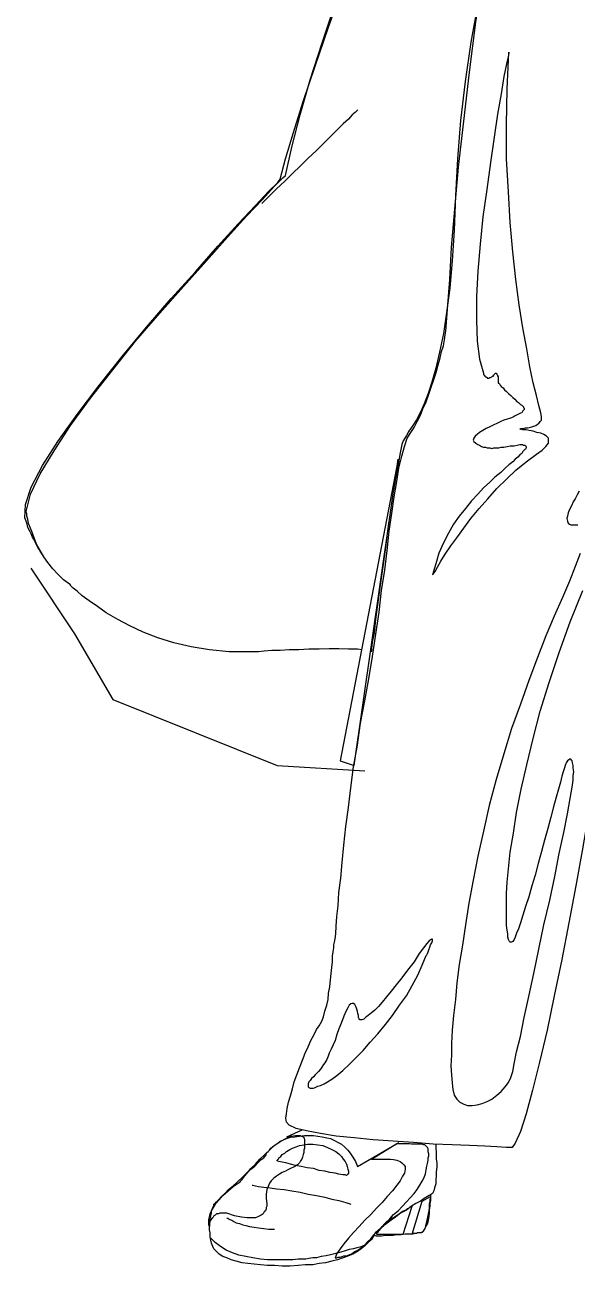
# Model space of a CAD drawing. Extents: x 137.56 to 138.39, y 55.88 to 57.64.
# Drawn here: x 137.555 to 137.885, y 55.881 to 56.622 of the extents above; entities that cross this region are included whole.
import ezdxf

# ---------------------------------------------------------------- set-up
doc = ezdxf.new("R2010")
doc.units = 0
doc.layers.get('0').update_dxf_attribs({"linetype": 'CONTINUOUS'})

msp = doc.modelspace()

# ---------------------------------------------------------------- linework, layer by layer
at = {"linetype": 'CONTINUOUS'}
for points in [[(137.70788, 56.52987), (137.71092, 56.54205), (137.71588, 56.55765), (137.72158, 56.57629), (137.72882, 56.59723), (137.73642, 56.62005), (137.74479, 56.64365), (137.75354, 56.66836), (137.76267, 56.69233), (137.77104, 56.7163), (137.77942, 56.73875), (137.78702, 56.7593), (137.79388, 56.77757), (137.79959, 56.79278), (137.80415, 56.8042), (137.80682, 56.81181), (137.80796, 56.81409)], [(137.80682, 56.43931), (137.80719, 56.44464), (137.80796, 56.45491), (137.80909, 56.47014), (137.81023, 56.48916), (137.81213, 56.51199), (137.81443, 56.5371), (137.81747, 56.56449), (137.82089, 56.5938), (137.8247, 56.62348), (137.82927, 56.65392), (137.8346, 56.68359), (137.84068, 56.7125), (137.84752, 56.73989), (137.85552, 56.76463), (137.86389, 56.7867), (137.8734, 56.80534)], [(137.75658, 56.24906), (137.75393, 56.24944), (137.7486, 56.24944), (137.74289, 56.24982), (137.73719, 56.24982), (137.73109, 56.24944), (137.725, 56.24944), (137.71892, 56.24906), (137.71321, 56.24906), (137.70788, 56.24868), (137.70294, 56.24868), (137.69837, 56.24831), (137.69494, 56.24792), (137.69228, 56.24792), (137.69077, 56.24792), (137.69, 56.24792), (137.67744, 56.24792), (137.66564, 56.24906), (137.65462, 56.25096), (137.64435, 56.25325), (137.63482, 56.25629), (137.62608, 56.25972), (137.61808, 56.26352), (137.61085, 56.26732), (137.604, 56.27113), (137.59867, 56.27493), (137.59373, 56.27836), (137.58954, 56.2814), (137.5865, 56.28407), (137.58422, 56.28597), (137.5827, 56.28749), (137.5827, 56.28787), (137.57852, 56.29092), (137.57509, 56.29434), (137.57205, 56.29738), (137.56899, 56.3012), (137.56672, 56.30461), (137.56443, 56.30841), (137.56252, 56.31184), (137.56101, 56.31527), (137.55986, 56.31869), (137.55872, 56.32174), (137.55758, 56.32441), (137.55721, 56.32706), (137.55645, 56.32897), (137.55645, 56.33049), (137.55606, 56.33125), (137.55606, 56.33162), (137.55872, 56.3419), (137.56443, 56.35409), (137.5728, 56.36777), (137.5827, 56.383), (137.5945, 56.39935), (137.60781, 56.4161), (137.62151, 56.43323), (137.63596, 56.44997), (137.65005, 56.46595), (137.66374, 56.48117), (137.6763, 56.49525), (137.68771, 56.5078), (137.69722, 56.5177), (137.70445, 56.52568), (137.70941, 56.53064), (137.71092, 56.53215), (137.71473, 56.5489), (137.71968, 56.5683), (137.72576, 56.58923), (137.73299, 56.6113), (137.7406, 56.63451)], [(137.82584, 56.63451), (137.82166, 56.61168), (137.81823, 56.58809), (137.81556, 56.56488), (137.81366, 56.54205), (137.81252, 56.51997), (137.81176, 56.49943), (137.81062, 56.48117), (137.80909, 56.46481), (137.80719, 56.45034), (137.80529, 56.43779), (137.803, 56.42676), (137.80072, 56.41725), (137.79845, 56.40888), (137.79616, 56.40202), (137.79388, 56.39594), (137.79159, 56.39098), (137.78931, 56.38642), (137.78702, 56.383), (137.78475, 56.37957), (137.78322, 56.37691), (137.78132, 56.37387), (137.78055, 56.37158), (137.77942, 56.36664), (137.77828, 56.35979), (137.77675, 56.35142), (137.77561, 56.34419), (137.77561, 56.34419)], [(137.84448, 56.6056), (137.84411, 56.6037), (137.84297, 56.59874), (137.84144, 56.59113), (137.83991, 56.58086), (137.83764, 56.56869), (137.83573, 56.55498), (137.83344, 56.53977), (137.83117, 56.52378), (137.82888, 56.50743), (137.82736, 56.49106), (137.82584, 56.47508), (137.82507, 56.45987), (137.82507, 56.44578), (137.82546, 56.43323), (137.82697, 56.42256), (137.82927, 56.41419), (137.82927, 56.41345), (137.82964, 56.41306), (137.83003, 56.41229), (137.8304, 56.41192), (137.83078, 56.41192), (137.83154, 56.41153), (137.83154, 56.41115), (137.83231, 56.41115), (137.83268, 56.41115), (137.83307, 56.41153), (137.83344, 56.41153), (137.83421, 56.41192), (137.8346, 56.41229), (137.83497, 56.41229), (137.83535, 56.41306), (137.83573, 56.41345), (137.83611, 56.41382), (137.8365, 56.41419), (137.83687, 56.41419), (137.83725, 56.41382), (137.83725, 56.41345), (137.83764, 56.41306), (137.83764, 56.41268), (137.83801, 56.41192), (137.83801, 56.41115), (137.83801, 56.41078), (137.83801, 56.41002), (137.83801, 56.40925), (137.83801, 56.40888), (137.83801, 56.40849), (137.83801, 56.40811), (137.8384, 56.40811), (137.8384, 56.40811), (137.83877, 56.40773), (137.83915, 56.40698), (137.83991, 56.40621), (137.84105, 56.40545), (137.84181, 56.40431), (137.84297, 56.40316), (137.84411, 56.40202), (137.84562, 56.40088), (137.84677, 56.39974), (137.84791, 56.39861), (137.84905, 56.39745), (137.85018, 56.3967), (137.85134, 56.39555), (137.85209, 56.39518), (137.85285, 56.39441), (137.85324, 56.39404), (137.85324, 56.39365), (137.85361, 56.39327), (137.85361, 56.39251), (137.85324, 56.39214), (137.85285, 56.39175), (137.85248, 56.39137), (137.85209, 56.39061), (137.85134, 56.39023), (137.85057, 56.38985), (137.84981, 56.38947), (137.84905, 56.38908), (137.84828, 56.38871), (137.84752, 56.38832), (137.84677, 56.38794), (137.84601, 56.38757), (137.84487, 56.38718), (137.84334, 56.38681), (137.84144, 56.38604), (137.83954, 56.38528), (137.83725, 56.38414), (137.83535, 56.38338), (137.83307, 56.38224), (137.83078, 56.3811), (137.82888, 56.37995), (137.82697, 56.37881), (137.82546, 56.37767), (137.82431, 56.37653), (137.82356, 56.3754), (137.82317, 56.37424), (137.82356, 56.37348), (137.8247, 56.37234), (137.82584, 56.37158), (137.82697, 56.3712), (137.82813, 56.37044), (137.82927, 56.37006), (137.8304, 56.37006), (137.83154, 56.36967), (137.83307, 56.36967), (137.83421, 56.3693), (137.83535, 56.36967), (137.83687, 56.36967), (137.8384, 56.36967), (137.83991, 56.37006), (137.84144, 56.37006), (137.84334, 56.37044), (137.84524, 56.37083), (137.84752, 56.37083), (137.84942, 56.3712), (137.85095, 56.37158), (137.85248, 56.37158), (137.85324, 56.3712), (137.85399, 56.3712), (137.85438, 56.37083), (137.85475, 56.37044), (137.85475, 56.36967), (137.85438, 56.36893), (137.85399, 56.36854), (137.85285, 56.3674), (137.85209, 56.36626), (137.85095, 56.3655), (137.84981, 56.36397), (137.84828, 56.36283), (137.84677, 56.3613), (137.84448, 56.3594), (137.8422, 56.3575), (137.83954, 56.35484), (137.83611, 56.35218), (137.83307, 56.34913), (137.82927, 56.34572), (137.82584, 56.3419), (137.82203, 56.33809), (137.8186, 56.33353), (137.8148, 56.32897), (137.81137, 56.32402), (137.80833, 56.31869), (137.80529, 56.31298), (137.80263, 56.3069), (137.80072, 56.30043), (137.79882, 56.29396), (137.7992, 56.29434), (137.80035, 56.29587), (137.80186, 56.29853), (137.80376, 56.30195), (137.80643, 56.30614), (137.80986, 56.31108), (137.81329, 56.31604), (137.81747, 56.32174), (137.82166, 56.32745), (137.8266, 56.33353), (137.83193, 56.33925), (137.83725, 56.34533), (137.84297, 56.35103), (137.84867, 56.35636), (137.85475, 56.3613), (137.86085, 56.36587), (137.86426, 56.36816), (137.86655, 56.37044), (137.86808, 56.37234), (137.86808, 56.37424), (137.86808, 56.3754), (137.86693, 56.37653), (137.86541, 56.37767), (137.86351, 56.37843), (137.86122, 56.37881), (137.85895, 56.37957), (137.85665, 56.37995), (137.85475, 56.38034), (137.85285, 56.38034), (137.85171, 56.38071), (137.85095, 56.38071), (137.85134, 56.38071), (137.85134, 56.3811), (137.85171, 56.3811), (137.85248, 56.3811), (137.85324, 56.3811), (137.85438, 56.38147), (137.85552, 56.38147), (137.85665, 56.38186), (137.85818, 56.38224), (137.85932, 56.38261), (137.86046, 56.383), (137.86161, 56.38377), (137.86236, 56.38414), (137.86312, 56.38528), (137.86389, 56.38604), (137.86389, 56.38718), (137.86389, 56.38832), (137.86351, 56.39061), (137.86236, 56.39479), (137.86085, 56.40088), (137.85895, 56.40849), (137.85704, 56.418), (137.85514, 56.42866), (137.85285, 56.44121), (137.85057, 56.45491), (137.84867, 56.47014), (137.84677, 56.48649), (137.84524, 56.504), (137.84411, 56.52227), (137.84297, 56.54205), (137.84297, 56.56259), (137.84334, 56.58353), (137.84448, 56.6056)], [(137.7543, 56.57135), (137.75393, 56.57096), (137.75278, 56.56982), (137.75087, 56.5683), (137.7486, 56.56565), (137.74556, 56.56298), (137.74213, 56.55955), (137.73833, 56.55575), (137.73413, 56.55156), (137.72957, 56.54699), (137.72462, 56.54244), (137.72006, 56.53787), (137.71511, 56.5333), (137.71055, 56.52873), (137.70561, 56.52417), (137.70104, 56.5196), (137.69685, 56.51541)], [(137.55531, 56.32782), (137.55568, 56.33582), (137.55911, 56.34609), (137.56595, 56.35903), (137.57509, 56.37348), (137.5865, 56.38947), (137.59944, 56.40659), (137.61351, 56.42409), (137.62798, 56.4416), (137.64282, 56.45871), (137.65727, 56.47471), (137.6706, 56.48992), (137.68277, 56.50323), (137.69304, 56.51427), (137.70104, 56.52264), (137.70635, 56.52797), (137.70788, 56.52987)], [(137.78588, 56.37881), (137.78779, 56.38186), (137.78969, 56.38528), (137.79159, 56.38908), (137.79312, 56.39289), (137.79502, 56.39708), (137.79655, 56.40165), (137.79806, 56.40582), (137.79959, 56.41039), (137.8011, 56.41458), (137.80225, 56.41915), (137.80339, 56.42333), (137.80415, 56.42713), (137.80529, 56.43056), (137.80606, 56.43399), (137.80643, 56.43703), (137.80682, 56.43931)], [(137.7585, 56.21863), (137.76077, 56.23194), (137.76305, 56.24525), (137.76495, 56.25858), (137.76687, 56.27152), (137.76838, 56.28445), (137.77028, 56.29663), (137.77181, 56.30841), (137.77295, 56.31984), (137.77447, 56.33049), (137.77599, 56.34038), (137.77751, 56.34952), (137.77865, 56.3575), (137.78055, 56.36473), (137.78208, 56.37044), (137.78361, 56.3754), (137.78588, 56.37881)], [(137.77828, 56.36283), (137.74366, 56.18285), (137.75203, 56.18019), (137.77828, 56.36283)], [(137.88633, 56.34381), (137.8852, 56.34152), (137.88406, 56.33925), (137.88292, 56.33734), (137.88177, 56.33505), (137.88063, 56.33278), (137.87986, 56.33088), (137.87949, 56.32897), (137.8791, 56.32745), (137.87949, 56.32592), (137.87986, 56.32478), (137.88063, 56.32402), (137.88139, 56.32364), (137.88216, 56.32364), (137.88329, 56.32364), (137.88443, 56.32364), (137.88557, 56.32364)], [(137.56595, 56.30576), (137.56558, 56.30614), (137.56558, 56.30651), (137.56519, 56.3069), (137.56443, 56.30804), (137.56405, 56.3088), (137.56329, 56.30994), (137.56252, 56.31147), (137.56178, 56.31298), (137.56101, 56.31451), (137.55986, 56.31641), (137.55911, 56.31831), (137.55835, 56.31984), (137.55721, 56.32212), (137.55682, 56.32402), (137.55606, 56.32592), (137.55531, 56.32782)], [(137.76191, 56.24831), (137.76267, 56.24831), (137.76267, 56.24982), (137.76305, 56.25362), (137.7642, 56.25933), (137.76495, 56.26732), (137.7661, 56.27608), (137.76762, 56.28636), (137.76914, 56.29738), (137.77067, 56.3088), (137.77218, 56.32021), (137.77295, 56.32592), (137.77295, 56.32592)], [(137.8871, 56.30651), (137.88406, 56.29891), (137.88063, 56.29016), (137.87645, 56.28026), (137.87149, 56.26923), (137.86655, 56.25743), (137.86161, 56.2445), (137.85628, 56.2308), (137.85134, 56.21673), (137.84601, 56.20226), (137.84144, 56.18705), (137.83687, 56.17182), (137.83268, 56.15621), (137.82927, 56.141), (137.82584, 56.12616), (137.82317, 56.11169), (137.82051, 56.09801), (137.8186, 56.08507), (137.8167, 56.0729), (137.8148, 56.06147), (137.81329, 56.05043), (137.81252, 56.04055), (137.81137, 56.03103), (137.81062, 56.02228), (137.81023, 56.01428), (137.81023, 56.00744), (137.80986, 56.00097), (137.81023, 55.99564), (137.81062, 55.9907), (137.811, 55.9869), (137.81176, 55.98347), (137.81329, 55.98119), (137.81519, 55.97929), (137.81747, 55.97815), (137.81976, 55.97739), (137.82241, 55.97739), (137.82546, 55.97776), (137.8285, 55.97853), (137.83154, 55.97966), (137.83421, 55.98119), (137.83725, 55.98347), (137.83991, 55.98576), (137.8422, 55.98842), (137.84411, 55.99107), (137.84562, 55.99413), (137.84677, 55.99754), (137.84752, 56.00211), (137.84905, 56.00934), (137.85134, 56.01848), (137.85361, 56.02989), (137.85628, 56.04245), (137.85932, 56.05615), (137.86236, 56.0706), (137.86541, 56.08507), (137.86883, 56.09991), (137.87188, 56.11399), (137.87455, 56.12769), (137.8772, 56.14024), (137.87949, 56.15127), (137.88102, 56.16041), (137.88216, 56.16725), (137.88292, 56.17144), (137.88292, 56.17411), (137.88329, 56.17638), (137.88292, 56.17868), (137.88292, 56.18019), (137.88253, 56.18171), (137.88216, 56.18285), (137.88177, 56.18323), (137.88139, 56.18399), (137.88063, 56.18399), (137.88025, 56.18362), (137.87949, 56.18285), (137.87873, 56.18171), (137.87796, 56.18019), (137.87759, 56.17868), (137.87682, 56.17638), (137.87606, 56.17372), (137.8753, 56.1703), (137.87416, 56.16611), (137.87265, 56.16117), (137.87112, 56.15546), (137.86959, 56.14937), (137.86769, 56.14253), (137.86579, 56.13567), (137.86389, 56.12882), (137.86198, 56.12159), (137.86008, 56.11475), (137.85818, 56.10828), (137.85628, 56.10181), (137.85438, 56.09611), (137.85285, 56.09077), (137.85134, 56.08621), (137.85018, 56.08278), (137.84905, 56.08011), (137.84828, 56.07784), (137.84752, 56.07631), (137.84677, 56.07517), (137.84601, 56.0748), (137.84524, 56.0748), (137.84487, 56.07517), (137.84411, 56.07631), (137.84372, 56.07784), (137.84372, 56.07974), (137.84334, 56.08201), (137.84297, 56.08468), (137.84297, 56.08773), (137.84297, 56.09115), (137.84297, 56.09458), (137.84297, 56.09876), (137.84297, 56.10371), (137.84334, 56.11056), (137.84411, 56.11855), (137.84524, 56.12844), (137.84715, 56.13986), (137.84905, 56.15204), (137.85171, 56.16611), (137.85514, 56.18058), (137.85895, 56.19617), (137.86312, 56.21253), (137.86845, 56.22966), (137.87455, 56.24754), (137.88102, 56.2658), (137.88862, 56.28445)], [(137.74023, 56.0748), (137.7406, 56.0767), (137.74099, 56.07974), (137.74137, 56.08431), (137.74174, 56.09001), (137.7425, 56.09648), (137.74289, 56.10448), (137.74403, 56.11285), (137.74479, 56.12236), (137.74593, 56.13263), (137.74707, 56.14366), (137.7486, 56.15508), (137.75011, 56.16688), (137.75164, 56.17942), (137.75393, 56.19236), (137.75583, 56.2053), (137.7585, 56.21863)], [(137.89927, 56.2034), (137.89813, 56.19465), (137.89661, 56.18209), (137.8947, 56.16688), (137.89166, 56.149), (137.88824, 56.1292), (137.88443, 56.10828), (137.88025, 56.08621), (137.87606, 56.06452), (137.87149, 56.04283), (137.86732, 56.02228), (137.86275, 56.00326), (137.85856, 55.98652), (137.85475, 55.97243), (137.85134, 55.96178), (137.84828, 55.95493), (137.84638, 55.95228)], [(137.79502, 56.0668), (137.79539, 56.06717), (137.79578, 56.06794), (137.79616, 56.06908), (137.79655, 56.07023), (137.7973, 56.07174), (137.79768, 56.07327), (137.79845, 56.07441), (137.79882, 56.07555), (137.79882, 56.07631), (137.79845, 56.0767), (137.79806, 56.07631), (137.79692, 56.07555), (137.79539, 56.07403), (137.79349, 56.07137), (137.79083, 56.06794), (137.78779, 56.063), (137.78398, 56.05806), (137.78055, 56.05349), (137.77714, 56.0493), (137.77408, 56.04549), (137.77142, 56.04206), (137.76877, 56.03902), (137.76648, 56.03636), (137.7642, 56.03408), (137.7623, 56.03255), (137.7604, 56.03103), (137.75887, 56.02989), (137.75773, 56.02875), (137.75658, 56.02838), (137.75583, 56.02838), (137.75544, 56.02838), (137.75507, 56.02912), (137.75468, 56.02989), (137.75468, 56.03103), (137.7543, 56.03218), (137.75393, 56.03332), (137.75354, 56.03484), (137.75317, 56.03598), (137.75278, 56.03675), (137.7524, 56.0375), (137.75164, 56.03826), (137.75087, 56.03826), (137.75011, 56.03788), (137.74897, 56.03712), (137.74821, 56.03559), (137.74707, 56.03332), (137.74593, 56.03065), (137.74441, 56.02685), (137.74289, 56.02305), (137.74174, 56.01962), (137.7406, 56.0162), (137.73946, 56.01354), (137.73833, 56.01087), (137.73719, 56.00858), (137.73642, 56.00668), (137.73566, 56.00478), (137.73452, 56.00287), (137.73376, 56.00174), (137.73262, 56.00021), (137.73186, 55.99907), (137.73072, 55.99754), (137.72995, 55.99679), (137.72882, 55.99564), (137.72766, 55.9945), (137.72653, 55.99337), (137.72576, 55.99223), (137.725, 55.99146), (137.72462, 55.99033), (137.72462, 55.98956), (137.72462, 55.9888), (137.72462, 55.98842), (137.725, 55.98803), (137.72576, 55.98766), (137.72653, 55.98766), (137.72766, 55.98766), (137.72882, 55.98803), (137.73033, 55.9888), (137.73186, 55.98917), (137.73413, 55.99033), (137.73603, 55.99146), (137.7387, 55.99298), (137.74174, 55.99527), (137.74517, 55.99831), (137.74897, 56.00174), (137.75278, 56.00554), (137.75734, 56.01011), (137.76154, 56.01505), (137.7661, 56.02001), (137.77067, 56.02571), (137.77485, 56.03103), (137.77904, 56.03712), (137.78322, 56.04283), (137.78665, 56.04892), (137.79008, 56.055), (137.79273, 56.0611), (137.79502, 56.0668)], [(137.73109, 56.02495), (137.73262, 56.02761), (137.73376, 56.03028), (137.73452, 56.03369), (137.73566, 56.03712), (137.73642, 56.04055), (137.7368, 56.04435), (137.73756, 56.04816), (137.73794, 56.05234), (137.73833, 56.05615), (137.7387, 56.05957), (137.73909, 56.063), (137.73909, 56.06643), (137.73946, 56.06908), (137.73984, 56.07137), (137.73984, 56.07327), (137.74023, 56.0748)], [(137.71169, 55.96749), (137.71131, 55.96977), (137.71169, 55.97243), (137.71206, 55.97549), (137.71282, 55.97929), (137.71398, 55.98309), (137.71511, 55.98727), (137.71625, 55.99146), (137.71778, 55.99564), (137.71929, 55.99983), (137.72119, 56.0044), (137.72272, 56.00858), (137.72462, 56.01238), (137.72615, 56.0162), (137.72805, 56.01962), (137.72957, 56.02266), (137.73109, 56.02495)], [(137.84638, 55.95228), (137.84297, 55.95228), (137.83725, 55.95265), (137.83003, 55.95302), (137.82089, 55.95341), (137.81062, 55.95379), (137.7992, 55.95418), (137.78741, 55.95532), (137.77524, 55.95608), (137.76344, 55.95684), (137.75203, 55.95798), (137.74137, 55.95912), (137.73186, 55.96065), (137.72349, 55.96216), (137.71739, 55.96369), (137.71321, 55.96559), (137.71169, 55.96749)], [(137.72196, 55.95836), (137.72196, 55.95798), (137.72196, 55.95798), (137.72235, 55.95722), (137.72235, 55.95645), (137.72235, 55.95532), (137.72235, 55.95455), (137.72235, 55.95341), (137.72235, 55.95189), (137.72196, 55.95075), (137.72196, 55.94922), (137.72158, 55.94808), (137.72119, 55.94656), (137.72082, 55.94542), (137.72006, 55.94428), (137.71929, 55.94314), (137.71815, 55.942), (137.71702, 55.94124), (137.71588, 55.94048), (137.71398, 55.93971), (137.71245, 55.93895), (137.71092, 55.93818), (137.70902, 55.93744), (137.70751, 55.93628), (137.70561, 55.93514), (137.70408, 55.93401), (137.70255, 55.93248), (137.70141, 55.93097), (137.70065, 55.92907), (137.69989, 55.92716), (137.69951, 55.9245), (137.69951, 55.92183), (137.69989, 55.91879), (137.69989, 55.9184), (137.69989, 55.91803), (137.69989, 55.91727), (137.69951, 55.9165), (137.69951, 55.91574), (137.69914, 55.9146), (137.69837, 55.91384), (137.69761, 55.9127), (137.69647, 55.91193), (137.69494, 55.91117), (137.69304, 55.91042), (137.69077, 55.91042), (137.6881, 55.91042), (137.68467, 55.9108), (137.68048, 55.91156), (137.67593, 55.91307), (137.67593, 55.91307), (137.67554, 55.91307), (137.67516, 55.91307), (137.6744, 55.91307), (137.67364, 55.91307), (137.67287, 55.91307), (137.67173, 55.91307), (137.67097, 55.9127), (137.66983, 55.9127), (137.66907, 55.91193), (137.6683, 55.91156), (137.66756, 55.91042), (137.66679, 55.90966), (137.66603, 55.90851), (137.66564, 55.90699), (137.66564, 55.90509), (137.66564, 55.90509), (137.66564, 55.90547), (137.66526, 55.90623), (137.66526, 55.90699), (137.66526, 55.90813), (137.66526, 55.90927), (137.66564, 55.9108), (137.66603, 55.9127), (137.66679, 55.9146), (137.66793, 55.9165), (137.66946, 55.91879), (137.67136, 55.92107), (137.67364, 55.92373), (137.67668, 55.9264), (137.67973, 55.92907), (137.68391, 55.93172), (137.6843, 55.93248), (137.68505, 55.93324), (137.68657, 55.93514), (137.6881, 55.93705), (137.69038, 55.93971), (137.69304, 55.94238), (137.69571, 55.94542), (137.69875, 55.94808), (137.70179, 55.95112), (137.70484, 55.95379), (137.70826, 55.95608), (137.71131, 55.95759), (137.71435, 55.95912), (137.71702, 55.95949), (137.71968, 55.95949), (137.72196, 55.95836)], [(137.69914, 55.94732), (137.69914, 55.94771), (137.69951, 55.94771), (137.69951, 55.94847), (137.69989, 55.94922), (137.70065, 55.94998), (137.70141, 55.95075), (137.70218, 55.95189), (137.70332, 55.95265), (137.70484, 55.95379), (137.70635, 55.95493), (137.70788, 55.95608), (137.70978, 55.95684), (137.71169, 55.95759), (137.71398, 55.95836), (137.71663, 55.95874), (137.71929, 55.95912)], [(137.72082, 55.96255), (137.71169, 55.95836)], [(137.71929, 55.95912), (137.72235, 55.95949), (137.725, 55.95949), (137.72766, 55.95949), (137.73033, 55.95912), (137.73299, 55.95874), (137.73566, 55.95798), (137.73794, 55.95759), (137.74023, 55.95645), (137.7425, 55.95532), (137.74441, 55.95418), (137.74631, 55.95265), (137.74821, 55.95075), (137.74974, 55.94885), (137.75126, 55.94656), (137.75278, 55.9439), (137.75393, 55.94085)], [(137.70598, 55.94428), (137.70598, 55.94465), (137.70635, 55.94504), (137.70674, 55.94542), (137.70712, 55.94618), (137.70826, 55.94694), (137.70902, 55.94808), (137.71055, 55.94885), (137.71169, 55.94998), (137.71359, 55.95112), (137.71511, 55.95189), (137.71739, 55.95265), (137.71929, 55.95341), (137.72196, 55.95379), (137.72425, 55.95418), (137.72729, 55.95418), (137.73033, 55.95379)], [(137.73033, 55.95379), (137.73337, 55.95341), (137.73603, 55.95228), (137.7387, 55.95112), (137.74099, 55.94998), (137.74289, 55.94847), (137.74441, 55.94694), (137.74556, 55.94542), (137.7467, 55.9439), (137.74746, 55.94238), (137.74783, 55.94085), (137.74821, 55.93934), (137.7486, 55.93818), (137.7486, 55.93705), (137.74821, 55.93628), (137.74783, 55.93591), (137.74746, 55.93553)], [(137.7623, 55.94504), (137.7623, 55.94542), (137.76305, 55.94542), (137.7642, 55.94542), (137.76571, 55.94542), (137.76762, 55.94542), (137.76952, 55.94542), (137.77142, 55.94542), (137.77371, 55.94542), (137.77561, 55.94504), (137.77751, 55.94465), (137.77942, 55.9439), (137.78055, 55.94314), (137.78171, 55.942), (137.78246, 55.94085), (137.78246, 55.93934), (137.78208, 55.93705), (137.78094, 55.93514), (137.77942, 55.93248), (137.77751, 55.92981), (137.77485, 55.9264), (137.77181, 55.92297), (137.76877, 55.91954), (137.76534, 55.91613), (137.76191, 55.91232), (137.7585, 55.90889), (137.75507, 55.90509), (137.75164, 55.90166), (137.7486, 55.89823), (137.74593, 55.89482), (137.74366, 55.89176), (137.74174, 55.88911), (137.7406, 55.88645), (137.7406, 55.88645), (137.74099, 55.88645), (137.74174, 55.88645), (137.7425, 55.88682), (137.74366, 55.88682), (137.74479, 55.88721), (137.74593, 55.88759), (137.74746, 55.88759), (137.74897, 55.88835), (137.75087, 55.88911), (137.7524, 55.89025), (137.7543, 55.89101), (137.75621, 55.89253), (137.75811, 55.89405), (137.76001, 55.89596), (137.76191, 55.89786), (137.76381, 55.90013), (137.76571, 55.90243), (137.76838, 55.9047), (137.77067, 55.90737), (137.77332, 55.90966), (137.77561, 55.91232), (137.77828, 55.9146), (137.78094, 55.91727), (137.78322, 55.91993), (137.78551, 55.92221), (137.78779, 55.92487), (137.78969, 55.92716), (137.79122, 55.92981), (137.79273, 55.9321), (137.79388, 55.93438), (137.79463, 55.93667), (137.79502, 55.93895), (137.79539, 55.94124), (137.79578, 55.94275), (137.79616, 55.94465), (137.79616, 55.94618), (137.79655, 55.94732), (137.79655, 55.94847), (137.79616, 55.94961), (137.79616, 55.95075), (137.79616, 55.95151), (137.79578, 55.95228), (137.79539, 55.95265), (137.79502, 55.95302), (137.79463, 55.95341), (137.79426, 55.95379), (137.79388, 55.95379), (137.79349, 55.95379), (137.79273, 55.95418), (137.79159, 55.95418), (137.79045, 55.95418), (137.78931, 55.95418), (137.78779, 55.95418), (137.78626, 55.95418), (137.78512, 55.95455), (137.78361, 55.95455), (137.78208, 55.95455), (137.78094, 55.95455), (137.77979, 55.95455), (137.77904, 55.95455), (137.77828, 55.95455), (137.77789, 55.95455), (137.77751, 55.95455), (137.7623, 55.94504)], [(137.75393, 55.94085), (137.77865, 55.95532)], [(137.80072, 55.95379), (137.80072, 55.95379), (137.80072, 55.95265), (137.80072, 55.95151), (137.8011, 55.94961), (137.8011, 55.94771), (137.8011, 55.94542), (137.80149, 55.94314), (137.80149, 55.94048), (137.8011, 55.93781), (137.8011, 55.93553), (137.80072, 55.93287), (137.80072, 55.93058), (137.79996, 55.9283), (137.79959, 55.9264), (137.79882, 55.92487), (137.79768, 55.92411)], [(137.66907, 55.91879), (137.66983, 55.91993), (137.67097, 55.92107), (137.67287, 55.92297), (137.67477, 55.92487), (137.67706, 55.92716), (137.67973, 55.92944), (137.6824, 55.93172), (137.68505, 55.93438), (137.68771, 55.93705), (137.69038, 55.93934), (137.69267, 55.94124), (137.69494, 55.94352), (137.69647, 55.94504), (137.69798, 55.94618), (137.69875, 55.94694), (137.69914, 55.94732)], [(137.74746, 55.93553), (137.7467, 55.93591), (137.74517, 55.93591), (137.74289, 55.93628), (137.7406, 55.93705), (137.73756, 55.93744), (137.73452, 55.93818), (137.73109, 55.93857), (137.72766, 55.93971), (137.72386, 55.9401), (137.72045, 55.94085), (137.71702, 55.94161), (137.71398, 55.94238), (137.71131, 55.94314), (137.70902, 55.94352), (137.70712, 55.9439), (137.70598, 55.94428)], [(137.69114, 55.92981), (137.69152, 55.92981), (137.69304, 55.92944), (137.69494, 55.92907), (137.69798, 55.92868), (137.70179, 55.9283), (137.70561, 55.92754), (137.71016, 55.92716), (137.71473, 55.9264), (137.71968, 55.92564), (137.72462, 55.9245), (137.72957, 55.92373), (137.73452, 55.9226), (137.7387, 55.92144), (137.74289, 55.92069), (137.74707, 55.91954), (137.75011, 55.9184)], [(137.79768, 55.92411), (137.79768, 55.92411), (137.79692, 55.92373), (137.79578, 55.92297), (137.79388, 55.92183), (137.79159, 55.9203), (137.78892, 55.91879), (137.78626, 55.91727), (137.78322, 55.91497), (137.77979, 55.91307), (137.77675, 55.9108), (137.77408, 55.90889), (137.77104, 55.9066), (137.76838, 55.9047), (137.76648, 55.9028), (137.76458, 55.90129), (137.76381, 55.89976)], [(137.79768, 55.92297), (137.79768, 55.92297), (137.79768, 55.92221), (137.7973, 55.92107), (137.7973, 55.91993), (137.79692, 55.9184), (137.79692, 55.9165), (137.79655, 55.9146), (137.79616, 55.9127), (137.79578, 55.9108), (137.79539, 55.90889), (137.79502, 55.90699), (137.79463, 55.90547), (137.79426, 55.90395), (137.79349, 55.9028), (137.79312, 55.90205), (137.79235, 55.90166), (137.79198, 55.90166), (137.79122, 55.90129), (137.79083, 55.90129), (137.79008, 55.90129), (137.78969, 55.90129), (137.78931, 55.9009), (137.78855, 55.9009), (137.78816, 55.9009), (137.78779, 55.9009), (137.78779, 55.9009), (137.78741, 55.9009), (137.78702, 55.9009), (137.78702, 55.9009), (137.78665, 55.9009), (137.78665, 55.90052), (137.79273, 55.9203), (137.79768, 55.92297)], [(137.79768, 55.92411), (137.79768, 55.92373), (137.79768, 55.92297), (137.79768, 55.92183), (137.79768, 55.92069), (137.7973, 55.91879), (137.7973, 55.91727), (137.79692, 55.91497), (137.79692, 55.91307), (137.79655, 55.91117), (137.79616, 55.90889), (137.79578, 55.90699), (137.79502, 55.90547), (137.79426, 55.90395), (137.79349, 55.90243), (137.79273, 55.90166), (137.79198, 55.90129)], [(137.66679, 55.89519), (137.6664, 55.89709), (137.66603, 55.899), (137.66603, 55.90129), (137.66564, 55.90319), (137.66564, 55.9047), (137.66564, 55.9066), (137.66603, 55.90813), (137.66603, 55.91003), (137.6664, 55.91156), (137.66679, 55.91307), (137.66679, 55.91423), (137.66717, 55.91536), (137.66756, 55.9165), (137.6683, 55.91764), (137.6683, 55.9184), (137.66907, 55.91879)], [(137.78665, 55.91727), (137.78665, 55.91727), (137.78626, 55.91727), (137.78551, 55.91688), (137.78475, 55.91613), (137.78361, 55.91574), (137.78284, 55.91497), (137.78132, 55.91423), (137.78018, 55.91346), (137.77904, 55.9127), (137.77789, 55.91193), (137.77675, 55.91117), (137.77561, 55.91042), (137.77447, 55.91003), (137.77371, 55.90927), (137.77295, 55.90889), (137.77257, 55.90889), (137.77257, 55.90851), (137.77181, 55.90813), (137.77142, 55.90776), (137.77104, 55.90737), (137.77028, 55.9066), (137.76952, 55.90585), (137.76914, 55.90509), (137.76838, 55.90433), (137.76762, 55.90356), (137.76724, 55.9028), (137.76648, 55.90243), (137.7661, 55.90166), (137.76571, 55.90129), (137.76534, 55.9009), (137.76534, 55.90052), (137.76534, 55.90052), (137.78132, 55.90052), (137.78665, 55.91727)], [(137.67593, 55.91003), (137.6763, 55.91003), (137.67668, 55.91003), (137.67706, 55.90966), (137.67783, 55.90927), (137.67897, 55.90889), (137.6801, 55.90813), (137.68163, 55.90737), (137.68353, 55.90699), (137.68544, 55.90623), (137.68734, 55.90585), (137.68961, 55.90509), (137.69228, 55.9047), (137.69494, 55.90433), (137.69798, 55.90395), (137.70104, 55.90356), (137.70445, 55.90356)], [(137.7231, 55.88568), (137.72119, 55.88568), (137.71853, 55.88568), (137.71549, 55.88529), (137.71206, 55.88529), (137.70826, 55.88529), (137.70445, 55.88529), (137.70028, 55.88529), (137.69608, 55.88568), (137.69152, 55.88645), (137.68734, 55.88721), (137.68314, 55.88796), (137.67934, 55.88949), (137.67554, 55.89101), (137.67211, 55.89329), (137.66907, 55.89558), (137.6664, 55.89823)], [(137.76381, 55.89976), (137.7623, 55.89748), (137.7604, 55.89558), (137.7585, 55.89367), (137.75621, 55.89176), (137.75393, 55.89025), (137.75126, 55.88872), (137.7486, 55.88759), (137.74556, 55.88645), (137.74213, 55.88529), (137.7387, 55.88455), (137.7349, 55.88339), (137.73109, 55.88302), (137.72729, 55.88225), (137.72272, 55.88225), (137.71853, 55.88188), (137.71359, 55.88149)], [(137.79198, 55.90129), (137.79045, 55.90129), (137.78892, 55.9009), (137.78702, 55.90052), (137.78475, 55.90052), (137.78246, 55.90052), (137.78018, 55.90013), (137.77751, 55.90013), (137.77524, 55.89976), (137.77257, 55.89976), (137.77067, 55.89976), (137.76838, 55.89939), (137.76687, 55.89939), (137.76534, 55.89939), (137.7642, 55.89976), (137.76381, 55.89976), (137.76381, 55.89976)], [(137.71359, 55.88149), (137.70902, 55.88149), (137.70445, 55.88188), (137.70028, 55.88188), (137.69608, 55.88225), (137.69228, 55.88264), (137.68848, 55.88302), (137.68505, 55.88339), (137.68163, 55.88455), (137.67858, 55.88529), (137.67593, 55.88645), (137.67364, 55.88721), (137.67136, 55.88872), (137.66983, 55.89025), (137.6683, 55.89176), (137.66756, 55.89329), (137.66679, 55.89519)], [(137.75773, 55.89367), (137.75734, 55.89367), (137.75658, 55.89329), (137.75544, 55.89292), (137.75354, 55.89253), (137.75164, 55.89176), (137.74897, 55.89139), (137.7467, 55.89063), (137.74403, 55.88986), (137.74099, 55.88911), (137.73794, 55.88835), (137.73527, 55.88759), (137.73223, 55.88721), (137.72957, 55.88645), (137.72729, 55.88645), (137.725, 55.88606), (137.7231, 55.88568)]]:
    msp.add_lwpolyline(points, dxfattribs=at)
msp.add_lwpolyline([(137.55888, 56.29795), (137.58505, 56.2587), (137.60796, 56.21946), (137.70612, 56.18021), (137.75847, 56.17694)])

doc.saveas('drawing.dxf')
